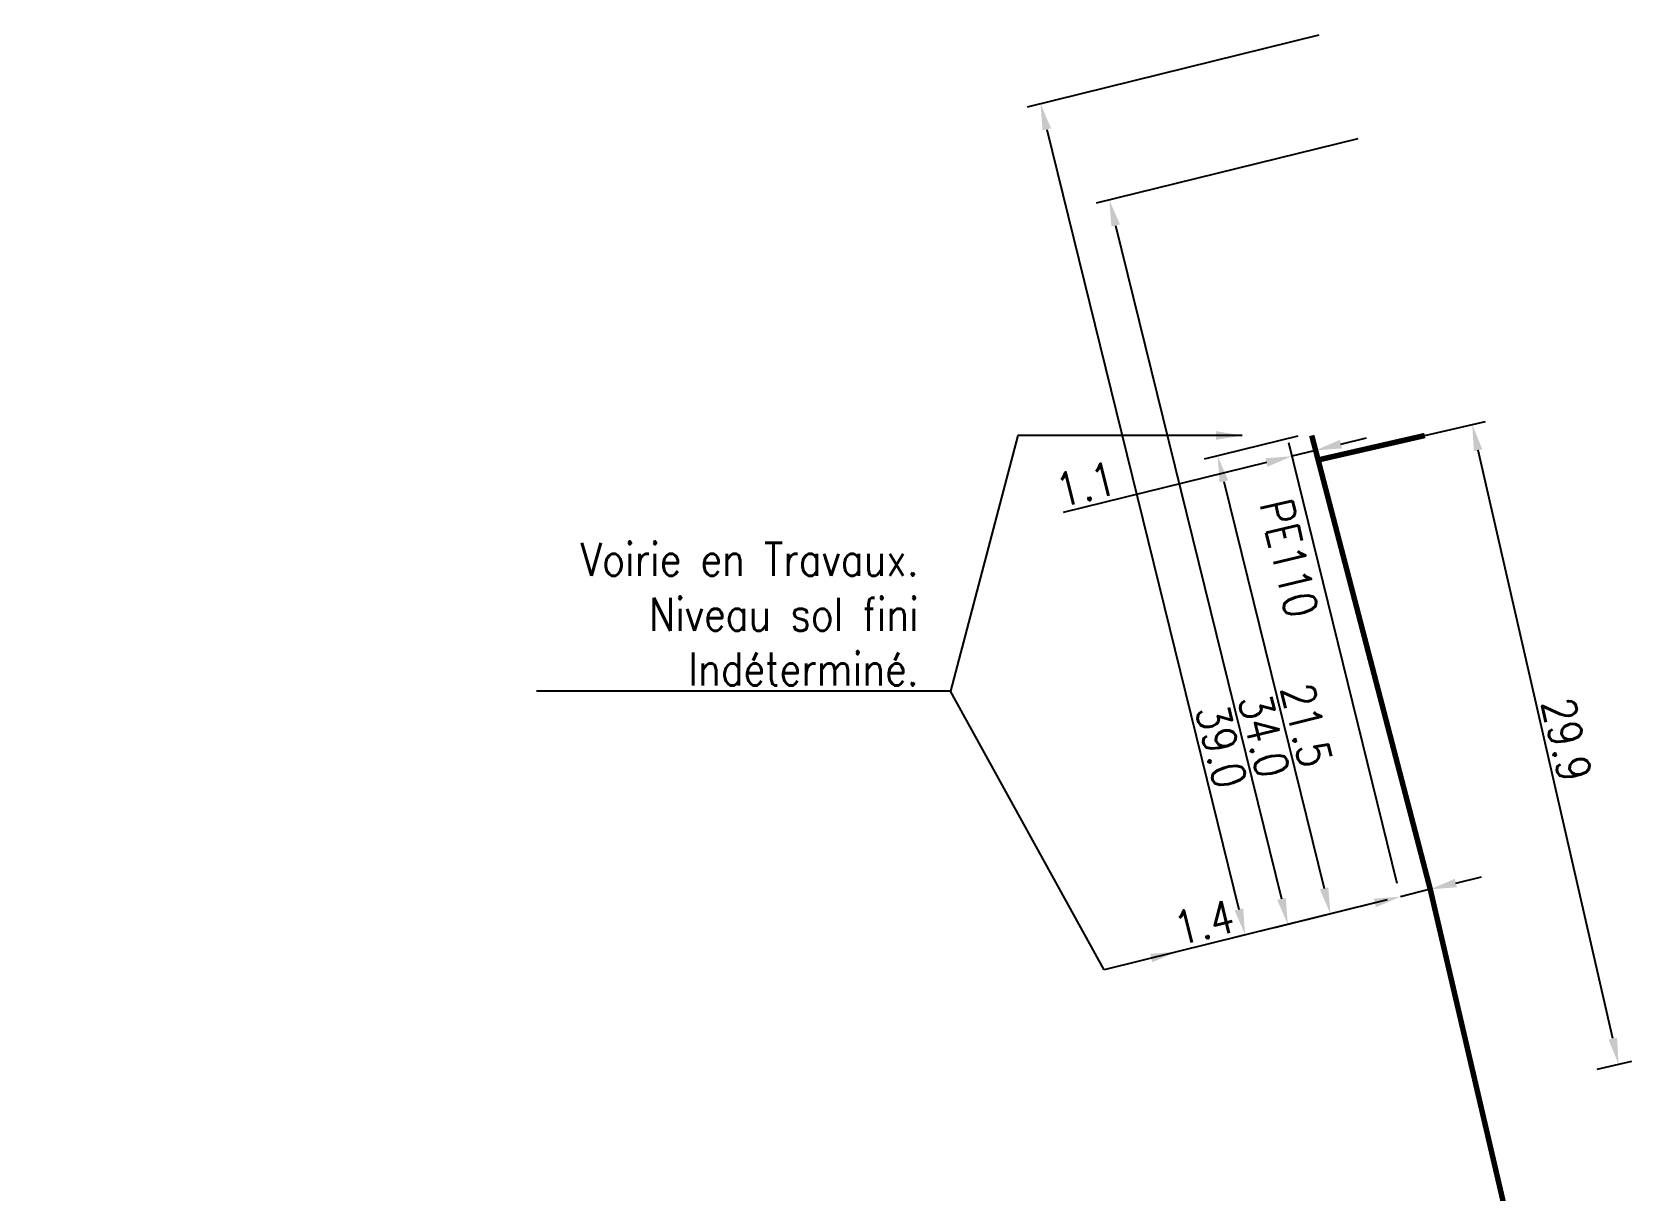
# Model space of a CAD drawing. Header units: millimetres. Extents: x 149996 to 151004, y 126998 to 128018.
# Drawn here: x 150107 to 150179.9, y 127965.6 to 128018.4 of the extents above; entities that cross this region are included whole.
import ezdxf
from ezdxf.enums import TextEntityAlignment as Align

# ---------------------------------------------------------------- set-up
doc = ezdxf.new("R2010")
doc.units = ezdxf.units.MM
doc.header["$PDMODE"] = 34
doc.linetypes.add('L_25_PE', pattern=[2000, 1000, 1000])
doc.layers.get('DEFPOINTS').update_dxf_attribs({"linetype": 'CONTINUOUS'})
doc.layers.add('L_150', color=1, linetype='CONTINUOUS')
doc.layers.add('L_300', color=7, linetype='CONTINUOUS')
doc.styles.get("Standard").update_dxf_attribs({"font": 'romans.shx', "width": 0.85})
doc.dimstyles.get("Standard").update_dxf_attribs({"dimtxt": 1.5, "dimasz": 1.2, "dimexe": 0.625, "dimexo": 0.625, "dimgap": 0.25, "dimtad": 1, "dimdec": 1, "dimzin": 0, "dimdsep": 46, "dimtxsty": 'Standard', "dimcen": -0.5, "dimadec": 0, "dimazin": 0, "dimtfac": 1, "dimtdec": 1, "dimtmove": 0, "dimatfit": 3, "dimfxl": 0, "dimtolj": 1, "dimtzin": 0, "dimarcsym": 0})

# ---------------------------------------------------------------- blocks, each defined once
blk = doc.blocks.new('*D4')
at = {"layer": 'DEFPOINTS', "color": 0, "linetype": 'Continuous', "transparency": 16777216}
for p in [(150170.687, 127979.322), (150169.327, 127978.987), (150169.327, 127978.987)]:
    blk.add_point(p, dxfattribs=at)
at = {"layer": 'L_150', "color": 0, "linetype": 'Continuous', "lineweight": -2, "transparency": 16777216}
for p, q in [((150170.687, 127979.322), (150169.327, 127978.987)), ((150170.537, 127979.929), (150170.537, 127979.929)), ((150171.852, 127979.609), (150173.017, 127979.896)), ((150168.162, 127978.7), (150159.136, 127976.477))]:
    blk.add_line(p, q, dxfattribs=at)
at = {"layer": 'L_150', "color": 0, "linetype": 'Continuous', "transparency": 16777216}
for points in [[(150171.804, 127979.803), (150171.9, 127979.415), (150170.687, 127979.322)], [(150168.114, 127978.894), (150168.21, 127978.506), (150169.327, 127978.987)]]:
    blk.add_solid(points, dxfattribs=at)
at = {"layer": 'L_150', "color": 0, "linetype": 'Continuous', "transparency": 16777216, "insert": (150160.378, 127977.813), "char_height": 1.5, "attachment_point": 5, "rotation": 13.83669}
blk.add_mtext('\\A1;1.4', dxfattribs=at)
blk = doc.blocks.new('*D5')
at = {"layer": 'DEFPOINTS', "color": 0, "linetype": 'Continuous', "transparency": 16777216}
for p in [(150172.6, 128000.494), (150166.208, 127999.031), (150177.682, 127970.984)]:
    blk.add_point(p, dxfattribs=at)
at = {"layer": 'L_150', "color": 0, "linetype": 'Continuous', "lineweight": -2, "transparency": 16777216}
for p, q in [((150166.817, 127999.171), (150173.209, 128000.634)), ((150179.003, 127972.518), (150172.868, 127999.325)), ((150178.291, 127971.124), (150179.88, 127971.487))]:
    blk.add_line(p, q, dxfattribs=at)
at = {"layer": 'L_150', "color": 0, "linetype": 'Continuous', "transparency": 16777216}
for points in [[(150173.063, 127999.369), (150172.673, 127999.28), (150172.6, 128000.494)], [(150179.198, 127972.562), (150178.808, 127972.473), (150179.271, 127971.348)]]:
    blk.add_solid(points, dxfattribs=at)
at = {"layer": 'L_150', "color": 0, "linetype": 'Continuous', "transparency": 16777216, "insert": (150176.91, 127986.144), "char_height": 1.5, "attachment_point": 5, "rotation": 282.89161}
blk.add_mtext('\\A1;29.9', dxfattribs=at)
blk = doc.blocks.new('*D368')
at = {"layer": 'DEFPOINTS', "color": 0, "linetype": 'Continuous', "transparency": 16777216}
for p in [(150165.254, 128000.126), (150169.327, 127978.987), (150166.137, 127978.201)]:
    blk.add_point(p, dxfattribs=at)
at = {"layer": 'L_300', "color": 0, "linetype": 'Continuous', "lineweight": -2, "transparency": 16777216}
for p, q in [((150164.647, 127999.977), (150160.388, 127998.928)), ((150161.282, 127997.912), (150165.85, 127979.366)), ((150168.72, 127978.838), (150165.53, 127978.052))]:
    blk.add_line(p, q, dxfattribs=at)
at = {"layer": 'L_300', "color": 0, "linetype": 'Continuous', "transparency": 16777216}
for points in [[(150161.476, 127997.96), (150161.087, 127997.864), (150160.995, 127999.077)], [(150166.044, 127979.414), (150165.655, 127979.319), (150166.137, 127978.201)]]:
    blk.add_solid(points, dxfattribs=at)
at = {"layer": 'L_300', "color": 0, "linetype": 'Continuous', "transparency": 16777216, "insert": (150165.049, 127986.799), "char_height": 1.5, "attachment_point": 5, "rotation": 283.83669}
blk.add_mtext('\\A1;21.5', dxfattribs=at)
blk = doc.blocks.new('*D369')
at = {"layer": 'DEFPOINTS', "color": 0, "linetype": 'Continuous', "transparency": 16777216}
for p in [(150165.254, 128000.126), (150164.384, 127999.056), (150169.327, 127978.987)]:
    blk.add_point(p, dxfattribs=at)
at = {"layer": 'L_300', "color": 0, "linetype": 'Continuous', "lineweight": -2, "transparency": 16777216}
for p, q in [((150169.178, 127979.594), (150164.235, 127999.663)), ((150166.617, 127999.606), (150167.783, 127999.893)), ((150165.452, 127999.319), (150164.384, 127999.056)), ((150165.403, 127999.52), (150165.602, 127998.712)), ((150163.219, 127998.769), (150153.958, 127996.488))]:
    blk.add_line(p, q, dxfattribs=at)
at = {"layer": 'L_300', "color": 0, "linetype": 'Continuous', "transparency": 16777216}
for points in [[(150166.57, 127999.801), (150166.665, 127999.412), (150165.452, 127999.319)], [(150163.171, 127998.963), (150163.267, 127998.575), (150164.384, 127999.056)]]:
    blk.add_solid(points, dxfattribs=at)
at = {"layer": 'L_300', "color": 0, "linetype": 'Continuous', "transparency": 16777216, "insert": (150154.994, 127997.773), "char_height": 1.5, "attachment_point": 5, "rotation": 13.83669}
blk.add_mtext('\\A1;1.1', dxfattribs=at)
blk = doc.blocks.new('*D370')
at = {"layer": 'DEFPOINTS', "color": 0, "linetype": 'Continuous', "transparency": 16777216}
for p in [(150167.993, 128013.675), (150169.327, 127978.987), (150164.195, 127977.723)]:
    blk.add_point(p, dxfattribs=at)
at = {"layer": 'L_150', "color": 0, "linetype": 'Continuous', "lineweight": -2, "transparency": 16777216}
for p, q in [((150167.386, 128013.525), (150155.456, 128010.587)), ((150156.35, 128009.571), (150163.908, 127978.888)), ((150168.72, 127978.838), (150163.588, 127977.574))]:
    blk.add_line(p, q, dxfattribs=at)
at = {"layer": 'L_150', "color": 0, "linetype": 'Continuous', "transparency": 16777216}
for points in [[(150156.544, 128009.619), (150156.156, 128009.523), (150156.063, 128010.736)], [(150164.102, 127978.936), (150163.713, 127978.84), (150164.195, 127977.723)]]:
    blk.add_solid(points, dxfattribs=at)
at = {"layer": 'L_150', "color": 0, "linetype": 'Continuous', "transparency": 16777216, "insert": (150163.107, 127986.321), "char_height": 1.5, "attachment_point": 5, "rotation": 283.83669}
blk.add_mtext('\\A1;34.0', dxfattribs=at)
blk = doc.blocks.new('*D371')
at = {"layer": 'DEFPOINTS', "color": 0, "linetype": 'Continuous', "transparency": 16777216}
for p in [(150166.215, 128018.386), (150169.327, 127978.987), (150162.253, 127977.245)]:
    blk.add_point(p, dxfattribs=at)
at = {"layer": 'L_150', "color": 0, "linetype": 'Continuous', "lineweight": -2, "transparency": 16777216}
for p, q in [((150165.608, 128018.237), (150152.319, 128014.963)), ((150153.213, 128013.948), (150161.966, 127978.41)), ((150168.72, 127978.838), (150161.646, 127977.095))]:
    blk.add_line(p, q, dxfattribs=at)
at = {"layer": 'L_150', "color": 0, "linetype": 'Continuous', "transparency": 16777216}
for points in [[(150153.407, 128013.996), (150153.018, 128013.9), (150152.926, 128015.113)], [(150162.16, 127978.458), (150161.771, 127978.362), (150162.253, 127977.245)]]:
    blk.add_solid(points, dxfattribs=at)
at = {"layer": 'L_150', "color": 0, "linetype": 'Continuous', "transparency": 16777216, "insert": (150161.165, 127985.843), "char_height": 1.5, "attachment_point": 5, "rotation": 283.83669}
blk.add_mtext('\\A1;39.0', dxfattribs=at)

msp = doc.modelspace()

# ---------------------------------------------------------------- linework, layer by layer
at = {"layer": 'L_150', "linetype": 'L_25_PE', "const_width": 0.25, "flags": 128}
msp.add_lwpolyline([(150107.222, 127931.451), (150107.114, 127932.043), (150107.605, 127932.133), (150107.748, 127932.464), (150113.306, 127942.161), (150114.221, 127943.756, -0.01738), (150114.404, 127944.052), (150116.016, 127946.46, -0.173693), (150121.747, 127950.856, -0.017464), (150124.991, 127951.773), (150129.207, 127952.506), (150160.55, 127957.798), (150171.119, 127959.497, 0.382852), (150174.257, 127964.029), (150170.687, 127979.322), (150165.577, 127998.887), (150165.286, 128000.001)], format="xyb", dxfattribs=at)
msp.add_lwpolyline([(150170.44, 128000), (150165.577, 127998.887)], dxfattribs=at)

# ---------------------------------------------------------------- texts
at = {"layer": 'L_150', "linetype": 'Continuous', "width": 0.85}
msp.add_text('PE110', height=1.5, rotation=283.12022, dxfattribs=at).set_placement((150164.256, 127994.412), align=Align.MIDDLE)
at = {"layer": 'L_150', "linetype": 'Continuous', "insert": (150147.377, 127988.607), "char_height": 1.5, "attachment_point": 9}
msp.add_mtext('\\A1;Voirie en Travaux.\\PNiveau sol fini\\PIndéterminé.', dxfattribs=at)

# ---------------------------------------------------------------- dimensions: what is measured, and where the dimension line sits
at = {"layer": 'L_150', "linetype": 'Continuous'}
for base, p1, p2, angle, picture, middle in [((150162.253, 127977.245), (150166.215, 128018.386), (150169.327, 127978.987), 103.83669, '*D371', (150160.194, 127985.603)), ((150172.6, 128000.494), (150177.682, 127970.984), (150166.208, 127999.031), 282.89161, '*D5', (150175.935, 127985.921)), ((150169.327, 127978.987), (150170.687, 127979.322), (150169.327, 127978.987), 13.83669, '*D4', (150160.617, 127976.842))]:
    dim = msp.add_linear_dim(base=base, p1=p1, p2=p2, angle=angle, dimstyle='Standard', dxfattribs=at)
    dim.commit()
    dim.dimension.update_dxf_attribs({"geometry": picture, "text_midpoint": middle, "dimtype": 160})
dim = msp.add_linear_dim(base=(150164.195, 127977.723), p1=(150167.993, 128013.675), p2=(150169.327, 127978.987), angle=103.83669, dimstyle='Standard', override={"dimgap": 0.25}, dxfattribs=at)
dim.commit()
dim.dimension.update_dxf_attribs({"geometry": '*D370', "text_midpoint": (150162.136, 127986.082), "dimtype": 160})
at = {"layer": 'L_300', "linetype": 'Continuous'}
dim = msp.add_linear_dim(base=(150164.384, 127999.056), p1=(150165.254, 128000.126), p2=(150169.327, 127978.987), angle=13.83669, dimstyle='Standard', dxfattribs=at)
dim.commit()
dim.dimension.update_dxf_attribs({"geometry": '*D369', "text_midpoint": (150155.233, 127996.802), "dimtype": 160})
dim = msp.add_linear_dim(base=(150166.137, 127978.201), p1=(150165.254, 128000.126), p2=(150169.327, 127978.987), angle=103.83669, dimstyle='Standard', override={"dimgap": 0.25}, dxfattribs=at)
dim.commit()
dim.dimension.update_dxf_attribs({"geometry": '*D368', "text_midpoint": (150164.078, 127986.56), "dimtype": 160})

# ---------------------------------------------------------------- leaders
at = {"layer": 'L_150', "linetype": 'Continuous'}
msp.add_leader([(150162.122, 128000), (150151.885, 128000), (150148.827, 127988.357)], dimstyle='Standard', dxfattribs=at)
at = {"layer": 'L_150', "linetype": 'Continuous', "annotation_type": 0, "has_hookline": 1, "hookline_direction": 1, "text_width": 17.425}
msp.add_leader([(150159.136, 127976.477), (150155.82, 127975.66), (150148.827, 127988.357), (150147.627, 127988.357)], dimstyle='Standard', dxfattribs=at)

doc.saveas('drawing.dxf')
